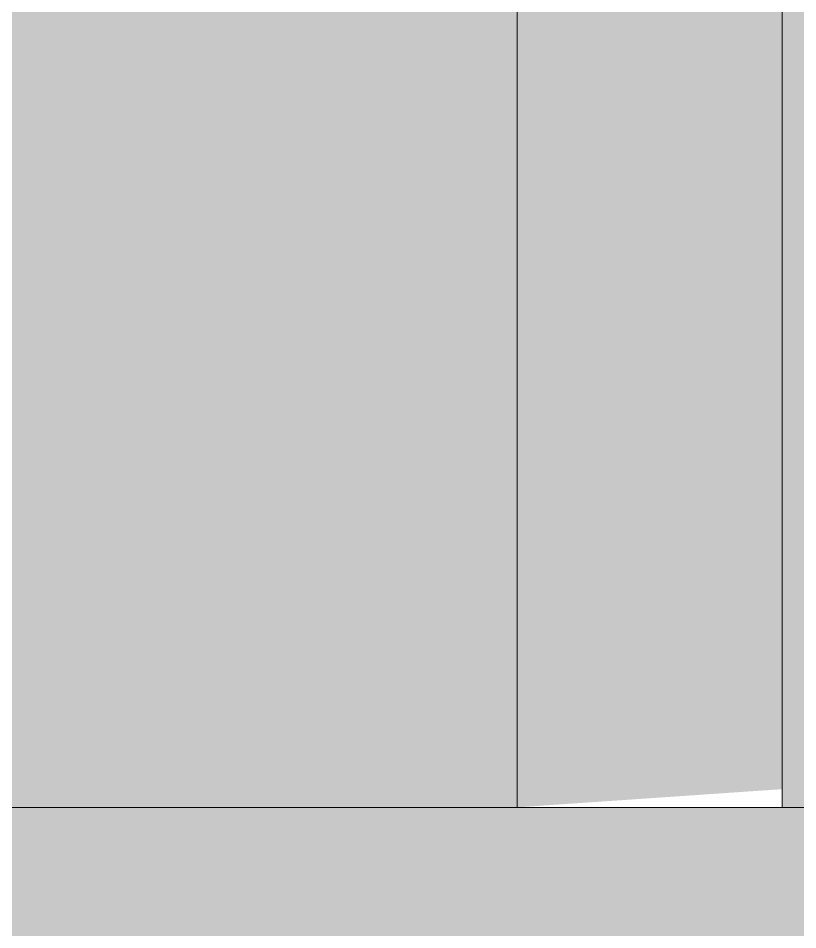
# Model space of a CAD drawing. Header units: inches. Extents: x 1750 to 8392, y -297 to 660.
# Drawn here: x 2289.164 to 2290.175, y 138.99 to 140.172 of the extents above; entities that cross this region are included whole.
import ezdxf

# ---------------------------------------------------------------- set-up
doc = ezdxf.new("R2010")
doc.units = ezdxf.units.IN
doc.header["$MEASUREMENT"] = 0
for name, color, linetype, lineweight in [('A-DOOR-3', 31, 'Continuous', 9), ('A-DOOR-FRAM', 31, 'Continuous', 9), ('A-FLOR-HRAL', 11, 'Continuous', 9)]:
    doc.layers.add(name, color=color, linetype=linetype, lineweight=lineweight)

# ---------------------------------------------------------------- blocks, each defined once
blk = doc.blocks.new('Door-Inswing-Andersen-400_Series-Single - 3_ 0-1_8_ x custom height - _1st _ 2nd floor-2652130-BUILDING ELEVATION - EAST')
at = {"layer": 'A-DOOR-FRAM'}
h = blk.add_hatch(color=256, dxfattribs=at)
h.paths.add_polyline_path([(2256.0925, 139.1484), (2256.0925, 141.3543), (2255.0612, 141.3543), (2255.0857, 139.1484), (2255.8112, 139.1484)], flags=0)
h.paths.add_polyline_path([(2291.1862, 139.1484), (2291.1862, 141.3543), (2290.155, 141.3543), (2290.155, 139.1484), (2291.1617, 139.1484)], flags=0)
h.paths.add_polyline_path([(2291.1862, 142.3008), (2291.1862, 144.5027), (2290.155, 144.5027), (2290.155, 142.3008), (2291.1258, 142.3008)], flags=0)
h.paths.add_polyline_path([(2255.0612, 142.3008), (2256.0925, 142.3008), (2256.0925, 144.5027), (2255.0612, 144.5027), (2255.0612, 144.0898)], flags=0)
h.paths.add_polyline_path([(2291.0899, 145.4492), (2291.1862, 145.4492), (2291.1862, 147.6511), (2290.155, 147.6511), (2290.155, 145.4492), (2290.4362, 145.4492)], flags=0)
h.paths.add_polyline_path([(2255.0612, 145.4492), (2256.0925, 145.4492), (2256.0925, 147.6511), (2255.0612, 147.6511), (2255.0612, 147.5)], flags=0)
h.paths.add_polyline_path([(2291.1862, 148.5977), (2291.1862, 150.7996), (2290.155, 150.7996), (2290.155, 148.5977), (2291.054, 148.5977)], flags=0)
h.paths.add_polyline_path([(2255.0612, 148.5977), (2256.0925, 148.5977), (2256.0925, 150.7996), (2255.0612, 150.7996), (2255.0612, 149.1145)], flags=0)
h.paths.add_polyline_path([(2290.4362, 151.7461), (2291.1862, 151.7461), (2291.1862, 153.9519), (2290.155, 153.9519), (2290.155, 151.7461)], flags=0)
h.paths.add_polyline_path([(2255.8112, 151.7461), (2256.0925, 151.7461), (2256.0925, 153.9519), (2255.0612, 153.9519), (2255.0612, 151.7461), (2255.2293, 151.7461)], flags=0)
h.paths.add_polyline_path([(2290.9822, 154.8984), (2291.1862, 154.8984), (2291.1862, 157.1004), (2290.155, 157.1004), (2290.155, 154.8984), (2290.4362, 154.8984)], flags=0)
h.paths.add_polyline_path([(2255.8112, 154.8984), (2256.0925, 154.8984), (2256.0925, 157.1004), (2255.0612, 157.1004), (2255.0612, 154.8984), (2255.2653, 154.8984)], flags=0)
h.paths.add_polyline_path([(2255.3011, 158.0469), (2256.0925, 158.0469), (2256.0925, 160.2488), (2255.0612, 160.2488), (2255.0612, 158.0469)], flags=0)
h.paths.add_polyline_path([(2290.4362, 158.0469), (2291.1862, 158.0469), (2291.1862, 160.2488), (2290.155, 160.2488), (2290.155, 158.0469)], flags=0)
h.paths.add_polyline_path([(2255.8112, 161.1953), (2256.0925, 161.1953), (2256.0925, 163.4011), (2255.0612, 163.4011), (2255.0612, 161.1953), (2255.337, 161.1953)], flags=0)
h.paths.add_polyline_path([(2290.4362, 161.1953), (2291.1862, 161.1953), (2291.1862, 163.4011), (2290.155, 163.4011), (2290.155, 161.1953)], flags=0)
h.paths.add_polyline_path([(2256.0925, 164.3477), (2256.0925, 166.5496), (2255.0612, 166.5496), (2255.0612, 164.3477), (2255.8112, 164.3477)], flags=0)
h.paths.add_polyline_path([(2290.8745, 164.3477), (2291.1862, 164.3477), (2291.1862, 166.5496), (2290.155, 166.5496), (2290.155, 164.3477), (2290.4362, 164.3477)], flags=0)
h.paths.add_polyline_path([(2290.155, 167.4961), (2291.1862, 167.4961), (2291.1862, 169.5496), (2290.155, 169.5496), (2290.155, 168.0203)], flags=0)
h.paths.add_polyline_path([(2255.8112, 167.4961), (2256.0925, 167.4961), (2256.0925, 169.5496), (2255.0612, 169.5496), (2255.0612, 167.4961), (2255.4089, 167.4961)], flags=0)
h.paths.add_polyline_path([(2256.0925, 170.4961), (2256.0925, 177.1548), (2255.0612, 177.1548), (2255.0612, 170.4961), (2255.8112, 170.4961)], flags=0)
h.paths.add_polyline_path([(2290.155, 170.4961), (2291.1862, 170.4961), (2291.1862, 177.1548), (2290.155, 177.1548)], flags=0)
h.paths.add_polyline_path([(2290.4362, 177.75), (2291.1862, 177.75), (2291.1862, 228.5), (2255.0612, 228.5), (2255.0612, 177.75), (2256.0925, 177.75), (2256.1327, 227.4687), (2290.155, 227.4687), (2290.155, 177.75)], flags=0)
h = blk.add_hatch(color=256, dxfattribs=at)
h.paths.add_polyline_path([(2289.8112, 139.1484), (2290.155, 139.172), (2290.155, 141.3543), (2289.8112, 141.3543), (2289.8112, 139.172)], flags=0)
h.paths.add_polyline_path([(2289.8112, 142.3008), (2290.155, 142.3008), (2290.155, 144.5027), (2289.8112, 144.5027), (2289.8112, 144.0898)], flags=0)
h.paths.add_polyline_path([(2289.8112, 145.4492), (2290.155, 145.4492), (2290.155, 147.6511), (2289.8112, 147.6511), (2289.8112, 147.5)], flags=0)
h.paths.add_polyline_path([(2290.155, 148.5977), (2290.155, 150.7996), (2289.8112, 150.7996), (2289.8112, 148.5977)], flags=0)
h.paths.add_polyline_path([(2290.155, 151.7461), (2290.155, 153.9519), (2289.8112, 153.9519), (2289.8112, 151.7461)], flags=0)
h.paths.add_polyline_path([(2289.8112, 154.8984), (2290.155, 154.8984), (2290.155, 157.1004), (2289.8112, 157.1004)], flags=0)
h.paths.add_polyline_path([(2290.155, 158.0469), (2290.155, 160.2488), (2289.8112, 160.2488), (2289.8112, 158.0469)], flags=0)
h.paths.add_polyline_path([(2289.8112, 161.1953), (2290.155, 161.1953), (2290.155, 163.4011), (2289.8112, 163.4011)], flags=0)
h.paths.add_polyline_path([(2290.155, 164.3477), (2290.155, 166.5496), (2289.8112, 166.5496), (2289.8112, 164.3477)], flags=0)
h.paths.add_polyline_path([(2289.8112, 167.4961), (2290.155, 167.4961), (2290.155, 169.5496), (2289.8112, 169.5496), (2289.8112, 168.0203)], flags=0)
h.paths.add_polyline_path([(2289.8112, 170.4961), (2290.155, 170.4961), (2290.155, 177.1548), (2289.8112, 177.1548)], flags=0)
h.paths.add_polyline_path([(2289.8112, 177.75), (2290.155, 177.75), (2290.155, 227.4687), (2289.8112, 227.125), (2289.8112, 191.9508)], flags=0)
h = blk.add_hatch(color=256, dxfattribs=at)
h.paths.add_polyline_path([(2289.8112, 139.1484), (2289.8112, 141.3543), (2289.1237, 141.3543), (2289.1237, 139.1484), (2289.7838, 139.1484)], flags=0)
h.paths.add_polyline_path([(2289.1237, 142.3008), (2289.8112, 142.3008), (2289.8112, 144.5027), (2289.1237, 144.5027), (2289.1237, 144.0898)], flags=0)
h.paths.add_polyline_path([(2289.7017, 145.4492), (2289.8112, 145.4492), (2289.8112, 147.6511), (2289.1237, 147.6511), (2289.1237, 145.4492)], flags=0)
h.paths.add_polyline_path([(2289.7017, 148.5977), (2289.8112, 148.5977), (2289.8112, 150.7996), (2289.1237, 150.7996), (2289.1237, 148.5977)], flags=0)
h.paths.add_polyline_path([(2289.8112, 151.7461), (2289.8112, 153.9519), (2289.1237, 153.9519), (2289.1237, 151.7461), (2289.7017, 151.7461)], flags=0)
h.paths.add_polyline_path([(2289.1237, 154.8984), (2289.8112, 154.8984), (2289.8112, 157.1004), (2289.1237, 157.1004)], flags=0)
h.paths.add_polyline_path([(2289.7017, 158.0469), (2289.8112, 158.0469), (2289.8112, 160.2488), (2289.1237, 160.2488), (2289.1237, 158.0469)], flags=0)
h.paths.add_polyline_path([(2289.7017, 161.1953), (2289.8112, 161.1953), (2289.8112, 163.4011), (2289.1237, 163.4011), (2289.1237, 161.1953)], flags=0)
h.paths.add_polyline_path([(2289.7017, 164.3477), (2289.8112, 164.3477), (2289.8112, 166.5496), (2289.1237, 166.5496), (2289.1237, 164.3477)], flags=0)
h.paths.add_polyline_path([(2289.7017, 167.4961), (2289.8112, 167.4961), (2289.8112, 169.5496), (2289.1237, 169.5496), (2289.1237, 167.4961)], flags=0)
h.paths.add_polyline_path([(2289.7017, 170.4961), (2289.8112, 170.4961), (2289.8112, 177.1548), (2289.1237, 177.1548), (2289.1237, 170.4961)], flags=0)
h.paths.add_polyline_path([(2289.8112, 177.75), (2289.8112, 227.125), (2289.1237, 226.4375), (2289.1237, 177.75), (2289.7017, 177.75)], flags=0)
for p, q in [((2289.8112, 139.1484), (2289.8112, 141.3543)), ((2290.155, 139.1484), (2290.155, 141.3543)), ((2290.155, 139.1484), (2290.155, 141.3543))]:
    blk.add_line(p, q, dxfattribs=at)
blk = doc.blocks.new('Railing - Railing-2567109-BUILDING ELEVATION - EAST')
at = {"layer": 'A-FLOR-HRAL'}
h = blk.add_hatch(color=256, dxfattribs=at)
h.paths.add_polyline_path([(2253.6654, 138.6752), (2295.5522, 138.6752), (2295.5522, 139.1484), (2249.4892, 139.1484), (2249.4892, 138.6752), (2250.4151, 138.6752)], flags=0)
h.paths.add_polyline_path([(2328.247, 138.6752), (2327.7737, 139.1484), (2327.7737, 138.6752)], flags=0)
h.paths.add_polyline_path([(2218.4917, 138.6752), (2248.3081, 138.6752), (2248.3081, 139.1484), (2218.4487, 139.1484), (2217.9755, 138.6752)], flags=0)
h.paths.add_polyline_path([(2326.5926, 138.6752), (2326.5926, 139.1484), (2296.7333, 139.1484), (2296.7333, 138.6752), (2324.8919, 138.6752)], flags=0)
blk.add_line((2249.4892, 139.1484), (2295.5522, 139.1484), dxfattribs=at)

msp = doc.modelspace()

# ---------------------------------------------------------------- block references
at = {"layer": 'A-DOOR-3'}
msp.add_blockref('Door-Inswing-Andersen-400_Series-Single - 3_ 0-1_8_ x custom height - _1st _ 2nd floor-2652130-BUILDING ELEVATION - EAST', (0, 0), dxfattribs=at)
at = {"layer": 'A-FLOR-HRAL'}
msp.add_blockref('Railing - Railing-2567109-BUILDING ELEVATION - EAST', (0, 0), dxfattribs=at)

doc.saveas('drawing.dxf')
